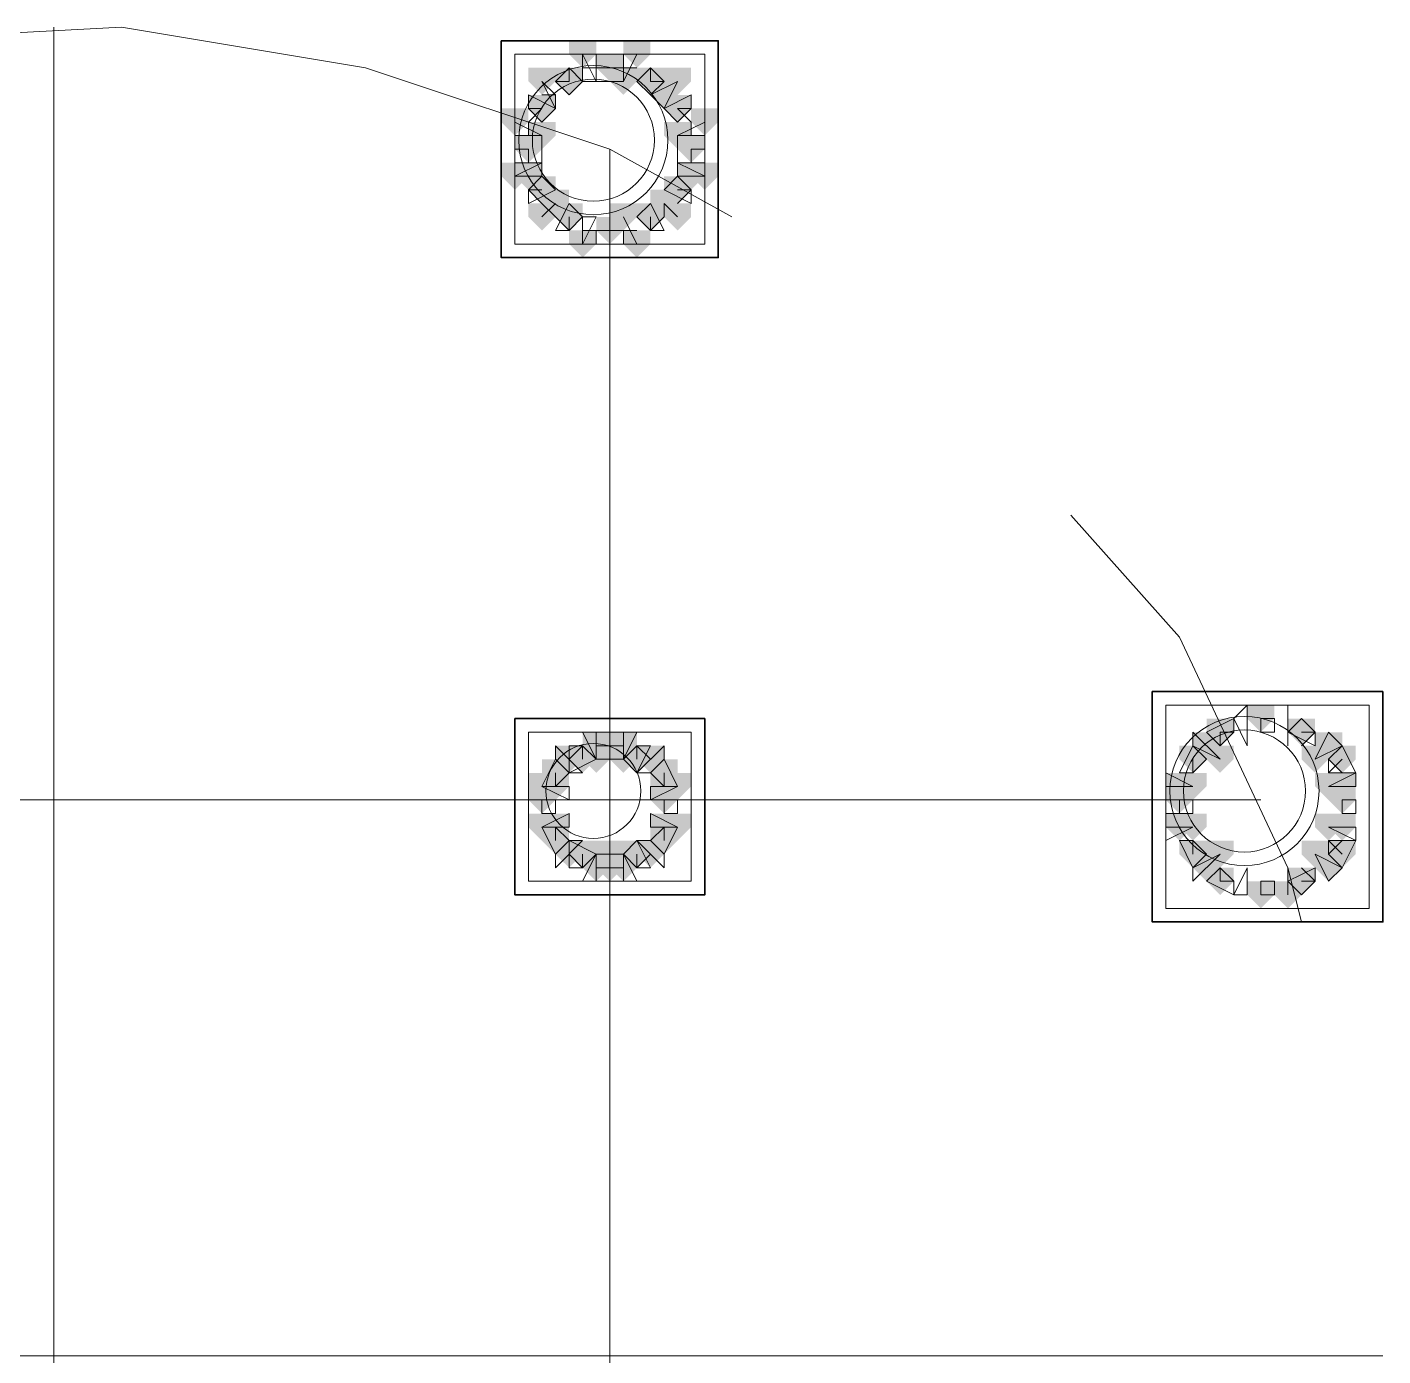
# Model space of a CAD drawing. Header units: millimetres. Extents: x 2315 to 4619, y 1334 to 1897.
# Drawn here: x 3555.91 to 3562.02, y 1554.71 to 1560.69 of the extents above; entities that cross this region are included whole.
import ezdxf

# ---------------------------------------------------------------- set-up
doc = ezdxf.new("R2010")
doc.units = ezdxf.units.MM
for name, color, linetype, true_color in [('PDF_10', 7, 'Continuous', 0x00b85c), ('PDF_AXIS', 7, 'Continuous', 0x00b85c), ('PDF_柱构件', 7, 'Continuous', 0x00b85c), ('PDF_转运站初步方案', 7, 'Continuous', 0x00b85c)]:
    doc.layers.add(name, color=color, linetype=linetype, true_color=true_color)
doc.layers.add('PDF_中心线层', color=1, linetype='Continuous')
doc.layers.add('PDF_粗实线层', color=7, linetype='Continuous')

msp = doc.modelspace()

# ---------------------------------------------------------------- hatches: boundary and pattern name
at = {"layer": 'PDF_10', "transparency": 33554559}
for points in [[(3558.5347, 1560.5703), (3558.4737, 1560.5703), (3558.4737, 1560.5093), (3558.5347, 1560.4482), (3558.5958, 1560.5093), (3558.5958, 1560.5703)], [(3558.5347, 1560.5703), (3558.4737, 1560.5703), (3558.4737, 1560.5093), (3558.5347, 1560.4482), (3558.5958, 1560.5093), (3558.5958, 1560.5703)], [(3558.5347, 1560.5703), (3558.4737, 1560.5703), (3558.4737, 1560.5093), (3558.5347, 1560.4482), (3558.5958, 1560.5093), (3558.5958, 1560.5703)], [(3558.3515, 1560.5093), (3558.2904, 1560.5093), (3558.2904, 1560.4482), (3558.3515, 1560.3871), (3558.4126, 1560.4482), (3558.4126, 1560.5093)], [(3558.3515, 1560.5093), (3558.2904, 1560.5093), (3558.2904, 1560.4482), (3558.3515, 1560.3871), (3558.4126, 1560.4482), (3558.4126, 1560.5093)], [(3558.718, 1560.5093), (3558.6569, 1560.5093), (3558.6569, 1560.4482), (3558.718, 1560.3871), (3558.7791, 1560.4482), (3558.7791, 1560.5093)], [(3558.718, 1560.5093), (3558.6569, 1560.5093), (3558.6569, 1560.4482), (3558.718, 1560.3871), (3558.7791, 1560.4482), (3558.7791, 1560.5093)], [(3558.2293, 1560.3871), (3558.1683, 1560.3871), (3558.1683, 1560.326), (3558.2293, 1560.2649), (3558.2904, 1560.326), (3558.2904, 1560.3871)], [(3558.2293, 1560.3871), (3558.1683, 1560.3871), (3558.1683, 1560.326), (3558.2293, 1560.2649), (3558.2904, 1560.326), (3558.2904, 1560.3871)], [(3558.8401, 1560.3871), (3558.7791, 1560.3871), (3558.7791, 1560.326), (3558.8401, 1560.2649), (3558.9012, 1560.326), (3558.9012, 1560.3871)], [(3558.8401, 1560.3871), (3558.7791, 1560.3871), (3558.7791, 1560.326), (3558.8401, 1560.2649), (3558.9012, 1560.326), (3558.9012, 1560.3871)], [(3558.1683, 1560.2039), (3558.1072, 1560.2039), (3558.1072, 1560.1428), (3558.1683, 1560.0817), (3558.2293, 1560.1428), (3558.2293, 1560.2039)], [(3558.1683, 1560.2039), (3558.1072, 1560.2039), (3558.1072, 1560.1428), (3558.1683, 1560.0817), (3558.2293, 1560.1428), (3558.2293, 1560.2039)], [(3558.9012, 1560.2039), (3558.8401, 1560.2039), (3558.8401, 1560.1428), (3558.9012, 1560.0817), (3558.9623, 1560.1428), (3558.9623, 1560.2039)], [(3558.9012, 1560.2039), (3558.8401, 1560.2039), (3558.8401, 1560.1428), (3558.9012, 1560.0817), (3558.9623, 1560.1428), (3558.9623, 1560.2039)], [(3558.2293, 1560.0206), (3558.1683, 1560.0206), (3558.1683, 1559.9595), (3558.2293, 1559.8985), (3558.2904, 1559.9595), (3558.2904, 1560.0206)], [(3558.2293, 1560.0206), (3558.1683, 1560.0206), (3558.1683, 1559.9595), (3558.2293, 1559.8985), (3558.2904, 1559.9595), (3558.2904, 1560.0206)], [(3558.8401, 1560.0206), (3558.7791, 1560.0206), (3558.7791, 1559.9595), (3558.8401, 1559.8985), (3558.9012, 1559.9595), (3558.9012, 1560.0206)], [(3558.8401, 1560.0206), (3558.7791, 1560.0206), (3558.7791, 1559.9595), (3558.8401, 1559.8985), (3558.9012, 1559.9595), (3558.9012, 1560.0206)], [(3558.3515, 1559.8985), (3558.2904, 1559.8985), (3558.2904, 1559.8374), (3558.3515, 1559.7763), (3558.4126, 1559.8374), (3558.4126, 1559.8985)], [(3558.3515, 1559.8985), (3558.2904, 1559.8985), (3558.2904, 1559.8374), (3558.3515, 1559.7763), (3558.4126, 1559.8374), (3558.4126, 1559.8985)], [(3558.718, 1559.8985), (3558.6569, 1559.8985), (3558.6569, 1559.8374), (3558.718, 1559.7763), (3558.7791, 1559.8374), (3558.7791, 1559.8985)], [(3558.718, 1559.8985), (3558.6569, 1559.8985), (3558.6569, 1559.8374), (3558.718, 1559.7763), (3558.7791, 1559.8374), (3558.7791, 1559.8985)], [(3558.5347, 1559.8374), (3558.4737, 1559.8374), (3558.4737, 1559.7763), (3558.5347, 1559.7152), (3558.5958, 1559.7763), (3558.5958, 1559.8374)], [(3558.5347, 1559.8374), (3558.4737, 1559.8374), (3558.4737, 1559.7763), (3558.5347, 1559.7152), (3558.5958, 1559.7763), (3558.5958, 1559.8374)], [(3561.4666, 1557.6385), (3561.4056, 1557.6385), (3561.4056, 1557.5774), (3561.4666, 1557.5163), (3561.5277, 1557.5774), (3561.5277, 1557.6385)], [(3561.4666, 1557.6385), (3561.4056, 1557.6385), (3561.4056, 1557.5774), (3561.4666, 1557.5163), (3561.5277, 1557.5774), (3561.5277, 1557.6385)], [(3561.2834, 1557.5774), (3561.2223, 1557.5774), (3561.2223, 1557.5163), (3561.2834, 1557.4552), (3561.3445, 1557.5163), (3561.3445, 1557.5774)], [(3561.2834, 1557.5774), (3561.2223, 1557.5774), (3561.2223, 1557.5163), (3561.2834, 1557.4552), (3561.3445, 1557.5163), (3561.3445, 1557.5774)], [(3561.6499, 1557.5774), (3561.5888, 1557.5774), (3561.5888, 1557.5163), (3561.6499, 1557.4552), (3561.711, 1557.5163), (3561.711, 1557.5774)], [(3561.6499, 1557.5774), (3561.5888, 1557.5774), (3561.5888, 1557.5163), (3561.6499, 1557.4552), (3561.711, 1557.5163), (3561.711, 1557.5774)], [(3558.5347, 1557.5163), (3558.4737, 1557.5163), (3558.4737, 1557.4552), (3558.5347, 1557.3941), (3558.5958, 1557.4552), (3558.5958, 1557.5163)], [(3558.5347, 1557.5163), (3558.4737, 1557.5163), (3558.4737, 1557.4552), (3558.5347, 1557.3941), (3558.5958, 1557.4552), (3558.5958, 1557.5163)], [(3558.5347, 1557.5163), (3558.4737, 1557.5163), (3558.4737, 1557.4552), (3558.5347, 1557.3941), (3558.5958, 1557.4552), (3558.5958, 1557.5163)], [(3558.4126, 1557.4552), (3558.3515, 1557.4552), (3558.3515, 1557.3941), (3558.4126, 1557.333), (3558.4737, 1557.3941), (3558.4737, 1557.4552)], [(3558.4126, 1557.4552), (3558.3515, 1557.4552), (3558.3515, 1557.3941), (3558.4126, 1557.333), (3558.4737, 1557.3941), (3558.4737, 1557.4552)], [(3558.6569, 1557.4552), (3558.5958, 1557.4552), (3558.5958, 1557.3941), (3558.6569, 1557.333), (3558.718, 1557.3941), (3558.718, 1557.4552)], [(3558.6569, 1557.4552), (3558.5958, 1557.4552), (3558.5958, 1557.3941), (3558.6569, 1557.333), (3558.718, 1557.3941), (3558.718, 1557.4552)], [(3561.1612, 1557.4552), (3561.1001, 1557.4552), (3561.1001, 1557.3941), (3561.1612, 1557.333), (3561.2223, 1557.3941), (3561.2223, 1557.4552)], [(3561.1612, 1557.4552), (3561.1001, 1557.4552), (3561.1001, 1557.3941), (3561.1612, 1557.333), (3561.2223, 1557.3941), (3561.2223, 1557.4552)], [(3561.8331, 1557.4552), (3561.772, 1557.4552), (3561.772, 1557.3941), (3561.8331, 1557.333), (3561.8942, 1557.3941), (3561.8942, 1557.4552)], [(3561.8331, 1557.4552), (3561.772, 1557.4552), (3561.772, 1557.3941), (3561.8331, 1557.333), (3561.8942, 1557.3941), (3561.8942, 1557.4552)], [(3558.2904, 1557.3941), (3558.2293, 1557.3941), (3558.2293, 1557.333), (3558.2904, 1557.272), (3558.3515, 1557.333), (3558.3515, 1557.3941)], [(3558.2904, 1557.3941), (3558.2293, 1557.3941), (3558.2293, 1557.333), (3558.2904, 1557.272), (3558.3515, 1557.333), (3558.3515, 1557.3941)], [(3558.2904, 1557.3941), (3558.2293, 1557.3941), (3558.2293, 1557.333), (3558.2904, 1557.272), (3558.3515, 1557.333), (3558.3515, 1557.3941)], [(3558.7791, 1557.3941), (3558.718, 1557.3941), (3558.718, 1557.333), (3558.7791, 1557.272), (3558.8401, 1557.333), (3558.8401, 1557.3941)], [(3558.7791, 1557.3941), (3558.718, 1557.3941), (3558.718, 1557.333), (3558.7791, 1557.272), (3558.8401, 1557.333), (3558.8401, 1557.3941)], [(3558.7791, 1557.3941), (3558.718, 1557.3941), (3558.718, 1557.333), (3558.7791, 1557.272), (3558.8401, 1557.333), (3558.8401, 1557.3941)], [(3558.2293, 1557.272), (3558.1683, 1557.272), (3558.1683, 1557.2109), (3558.2293, 1557.1498), (3558.2904, 1557.2109), (3558.2904, 1557.272)], [(3558.2293, 1557.272), (3558.1683, 1557.272), (3558.1683, 1557.2109), (3558.2293, 1557.1498), (3558.2904, 1557.2109), (3558.2904, 1557.272)], [(3558.7791, 1557.272), (3558.718, 1557.272), (3558.718, 1557.2109), (3558.7791, 1557.1498), (3558.8401, 1557.2109), (3558.8401, 1557.272)], [(3558.7791, 1557.272), (3558.718, 1557.272), (3558.718, 1557.2109), (3558.7791, 1557.1498), (3558.8401, 1557.2109), (3558.8401, 1557.272)], [(3561.1001, 1557.272), (3561.0391, 1557.272), (3561.0391, 1557.2109), (3561.1001, 1557.1498), (3561.1612, 1557.2109), (3561.1612, 1557.272)], [(3561.1001, 1557.272), (3561.0391, 1557.272), (3561.0391, 1557.2109), (3561.1001, 1557.1498), (3561.1612, 1557.2109), (3561.1612, 1557.272)], [(3561.8331, 1557.272), (3561.772, 1557.272), (3561.772, 1557.2109), (3561.8331, 1557.1498), (3561.8942, 1557.2109), (3561.8942, 1557.272)], [(3561.8331, 1557.272), (3561.772, 1557.272), (3561.772, 1557.2109), (3561.8331, 1557.1498), (3561.8942, 1557.2109), (3561.8942, 1557.272)], [(3558.2904, 1557.0887), (3558.2293, 1557.0887), (3558.2293, 1557.0276), (3558.2904, 1556.9666), (3558.3515, 1557.0276), (3558.3515, 1557.0887)], [(3558.2904, 1557.0887), (3558.2293, 1557.0887), (3558.2293, 1557.0276), (3558.2904, 1556.9666), (3558.3515, 1557.0276), (3558.3515, 1557.0887)], [(3558.2904, 1557.0887), (3558.2293, 1557.0887), (3558.2293, 1557.0276), (3558.2904, 1556.9666), (3558.3515, 1557.0276), (3558.3515, 1557.0887)], [(3558.7791, 1557.0887), (3558.718, 1557.0887), (3558.718, 1557.0276), (3558.7791, 1556.9666), (3558.8401, 1557.0276), (3558.8401, 1557.0887)], [(3558.7791, 1557.0887), (3558.718, 1557.0887), (3558.718, 1557.0276), (3558.7791, 1556.9666), (3558.8401, 1557.0276), (3558.8401, 1557.0887)], [(3558.7791, 1557.0887), (3558.718, 1557.0887), (3558.718, 1557.0276), (3558.7791, 1556.9666), (3558.8401, 1557.0276), (3558.8401, 1557.0887)], [(3558.4126, 1557.0276), (3558.3515, 1557.0276), (3558.3515, 1556.9666), (3558.4126, 1556.9055), (3558.4737, 1556.9666), (3558.4737, 1557.0276)], [(3558.4126, 1557.0276), (3558.3515, 1557.0276), (3558.3515, 1556.9666), (3558.4126, 1556.9055), (3558.4737, 1556.9666), (3558.4737, 1557.0276)], [(3558.6569, 1557.0276), (3558.5958, 1557.0276), (3558.5958, 1556.9666), (3558.6569, 1556.9055), (3558.718, 1556.9666), (3558.718, 1557.0276)], [(3558.6569, 1557.0276), (3558.5958, 1557.0276), (3558.5958, 1556.9666), (3558.6569, 1556.9055), (3558.718, 1556.9666), (3558.718, 1557.0276)], [(3561.1612, 1557.0276), (3561.1001, 1557.0276), (3561.1001, 1556.9666), (3561.1612, 1556.9055), (3561.2223, 1556.9666), (3561.2223, 1557.0276)], [(3561.1612, 1557.0276), (3561.1001, 1557.0276), (3561.1001, 1556.9666), (3561.1612, 1556.9055), (3561.2223, 1556.9666), (3561.2223, 1557.0276)], [(3561.8331, 1557.0276), (3561.772, 1557.0276), (3561.772, 1556.9666), (3561.8331, 1556.9055), (3561.8942, 1556.9666), (3561.8942, 1557.0276)], [(3561.8331, 1557.0276), (3561.772, 1557.0276), (3561.772, 1556.9666), (3561.8331, 1556.9055), (3561.8942, 1556.9666), (3561.8942, 1557.0276)], [(3558.5347, 1556.9666), (3558.4737, 1556.9666), (3558.4737, 1556.9055), (3558.5347, 1556.8444), (3558.5958, 1556.9055), (3558.5958, 1556.9666)], [(3558.5347, 1556.9666), (3558.4737, 1556.9666), (3558.4737, 1556.9055), (3558.5347, 1556.8444), (3558.5958, 1556.9055), (3558.5958, 1556.9666)], [(3558.5347, 1556.9666), (3558.4737, 1556.9666), (3558.4737, 1556.9055), (3558.5347, 1556.8444), (3558.5958, 1556.9055), (3558.5958, 1556.9666)], [(3561.2834, 1556.9055), (3561.2223, 1556.9055), (3561.2223, 1556.8444), (3561.2834, 1556.7833), (3561.3445, 1556.8444), (3561.3445, 1556.9055)], [(3561.2834, 1556.9055), (3561.2223, 1556.9055), (3561.2223, 1556.8444), (3561.2834, 1556.7833), (3561.3445, 1556.8444), (3561.3445, 1556.9055)], [(3561.6499, 1556.9055), (3561.5888, 1556.9055), (3561.5888, 1556.8444), (3561.6499, 1556.7833), (3561.711, 1556.8444), (3561.711, 1556.9055)], [(3561.6499, 1556.9055), (3561.5888, 1556.9055), (3561.5888, 1556.8444), (3561.6499, 1556.7833), (3561.711, 1556.8444), (3561.711, 1556.9055)], [(3561.4666, 1556.8444), (3561.4056, 1556.8444), (3561.4056, 1556.7833), (3561.4666, 1556.7222), (3561.5277, 1556.7833), (3561.5277, 1556.8444)], [(3561.4666, 1556.8444), (3561.4056, 1556.8444), (3561.4056, 1556.7833), (3561.4666, 1556.7222), (3561.5277, 1556.7833), (3561.5277, 1556.8444)]]:
    msp.add_hatch(color=256, dxfattribs=at).paths.add_polyline_path(points)
at = {"layer": 'PDF_柱构件', "transparency": 33554559}
for points in [[(3558.4126, 1560.6314), (3558.3515, 1560.6314), (3558.3515, 1560.5703), (3558.4126, 1560.5093), (3558.4737, 1560.5703), (3558.4737, 1560.6314)], [(3558.6569, 1560.6314), (3558.5958, 1560.6314), (3558.5958, 1560.5703), (3558.6569, 1560.5093), (3558.718, 1560.5703), (3558.718, 1560.6314)], [(3558.2293, 1560.5093), (3558.1683, 1560.5093), (3558.1683, 1560.4482), (3558.2293, 1560.3871), (3558.2904, 1560.4482), (3558.2904, 1560.5093)], [(3558.5958, 1560.5093), (3558.5347, 1560.5093), (3558.5347, 1560.4482), (3558.5958, 1560.3871), (3558.6569, 1560.4482), (3558.6569, 1560.5093)], [(3558.8401, 1560.5093), (3558.7791, 1560.5093), (3558.7791, 1560.4482), (3558.8401, 1560.3871), (3558.9012, 1560.4482), (3558.9012, 1560.5093)], [(3558.7791, 1560.4482), (3558.718, 1560.4482), (3558.718, 1560.3871), (3558.7791, 1560.326), (3558.8401, 1560.3871), (3558.8401, 1560.4482)], [(3558.1072, 1560.326), (3558.0461, 1560.326), (3558.0461, 1560.2649), (3558.1072, 1560.2039), (3558.1683, 1560.2649), (3558.1683, 1560.326)], [(3558.9623, 1560.326), (3558.9012, 1560.326), (3558.9012, 1560.2649), (3558.9623, 1560.2039), (3559.0234, 1560.2649), (3559.0234, 1560.326)], [(3558.2293, 1560.2649), (3558.1683, 1560.2649), (3558.1683, 1560.2039), (3558.2293, 1560.1428), (3558.2904, 1560.2039), (3558.2904, 1560.2649)], [(3558.8401, 1560.2649), (3558.7791, 1560.2649), (3558.7791, 1560.2039), (3558.8401, 1560.1428), (3558.9012, 1560.2039), (3558.9012, 1560.2649)], [(3558.1072, 1560.0817), (3558.0461, 1560.0817), (3558.0461, 1560.0206), (3558.1072, 1559.9595), (3558.1683, 1560.0206), (3558.1683, 1560.0817)], [(3558.1683, 1560.0817), (3558.1072, 1560.0817), (3558.1072, 1560.0206), (3558.1683, 1559.9595), (3558.2293, 1560.0206), (3558.2293, 1560.0817)], [(3558.9012, 1560.0817), (3558.8401, 1560.0817), (3558.8401, 1560.0206), (3558.9012, 1559.9595), (3558.9623, 1560.0206), (3558.9623, 1560.0817)], [(3558.9623, 1560.0817), (3558.9012, 1560.0817), (3558.9012, 1560.0206), (3558.9623, 1559.9595), (3559.0234, 1560.0206), (3559.0234, 1560.0817)], [(3558.2904, 1559.9595), (3558.2293, 1559.9595), (3558.2293, 1559.8985), (3558.2904, 1559.8374), (3558.3515, 1559.8985), (3558.3515, 1559.9595)], [(3558.7791, 1559.9595), (3558.718, 1559.9595), (3558.718, 1559.8985), (3558.7791, 1559.8374), (3558.8401, 1559.8985), (3558.8401, 1559.9595)], [(3558.2293, 1559.8985), (3558.1683, 1559.8985), (3558.1683, 1559.8374), (3558.2293, 1559.7763), (3558.2904, 1559.8374), (3558.2904, 1559.8985)], [(3558.5958, 1559.8985), (3558.5347, 1559.8985), (3558.5347, 1559.8374), (3558.5958, 1559.7763), (3558.6569, 1559.8374), (3558.6569, 1559.8985)], [(3558.8401, 1559.8985), (3558.7791, 1559.8985), (3558.7791, 1559.8374), (3558.8401, 1559.7763), (3558.9012, 1559.8374), (3558.9012, 1559.8985)], [(3558.4126, 1559.7763), (3558.3515, 1559.7763), (3558.3515, 1559.7152), (3558.4126, 1559.6541), (3558.4737, 1559.7152), (3558.4737, 1559.7763)], [(3558.6569, 1559.7763), (3558.5958, 1559.7763), (3558.5958, 1559.7152), (3558.6569, 1559.6541), (3558.718, 1559.7152), (3558.718, 1559.7763)], [(3558.4737, 1557.5163), (3558.4126, 1557.5163), (3558.4126, 1557.4552), (3558.4737, 1557.3941), (3558.5347, 1557.4552), (3558.5347, 1557.5163)], [(3558.5958, 1557.5163), (3558.5347, 1557.5163), (3558.5347, 1557.4552), (3558.5958, 1557.3941), (3558.6569, 1557.4552), (3558.6569, 1557.5163)], [(3561.2223, 1557.5163), (3561.1612, 1557.5163), (3561.1612, 1557.4552), (3561.2223, 1557.3941), (3561.2834, 1557.4552), (3561.2834, 1557.5163)], [(3561.772, 1557.5163), (3561.711, 1557.5163), (3561.711, 1557.4552), (3561.772, 1557.3941), (3561.8331, 1557.4552), (3561.8331, 1557.5163)], [(3558.3515, 1557.4552), (3558.2904, 1557.4552), (3558.2904, 1557.3941), (3558.3515, 1557.333), (3558.4126, 1557.3941), (3558.4126, 1557.4552)], [(3558.4737, 1557.4552), (3558.4126, 1557.4552), (3558.4126, 1557.3941), (3558.4737, 1557.333), (3558.5347, 1557.3941), (3558.5347, 1557.4552)], [(3558.5958, 1557.4552), (3558.5347, 1557.4552), (3558.5347, 1557.3941), (3558.5958, 1557.333), (3558.6569, 1557.3941), (3558.6569, 1557.4552)], [(3558.718, 1557.4552), (3558.6569, 1557.4552), (3558.6569, 1557.3941), (3558.718, 1557.333), (3558.7791, 1557.3941), (3558.7791, 1557.4552)], [(3561.2834, 1557.4552), (3561.2223, 1557.4552), (3561.2223, 1557.3941), (3561.2834, 1557.333), (3561.3445, 1557.3941), (3561.3445, 1557.4552)], [(3561.711, 1557.4552), (3561.6499, 1557.4552), (3561.6499, 1557.3941), (3561.711, 1557.333), (3561.772, 1557.3941), (3561.772, 1557.4552)], [(3558.2293, 1557.333), (3558.1683, 1557.333), (3558.1683, 1557.272), (3558.2293, 1557.2109), (3558.2904, 1557.272), (3558.2904, 1557.333)], [(3558.2904, 1557.333), (3558.2293, 1557.333), (3558.2293, 1557.272), (3558.2904, 1557.2109), (3558.3515, 1557.272), (3558.3515, 1557.333)], [(3558.7791, 1557.333), (3558.718, 1557.333), (3558.718, 1557.272), (3558.7791, 1557.2109), (3558.8401, 1557.272), (3558.8401, 1557.333)], [(3558.8401, 1557.333), (3558.7791, 1557.333), (3558.7791, 1557.272), (3558.8401, 1557.2109), (3558.9012, 1557.272), (3558.9012, 1557.333)], [(3561.1001, 1557.333), (3561.0391, 1557.333), (3561.0391, 1557.272), (3561.1001, 1557.2109), (3561.1612, 1557.272), (3561.1612, 1557.333)], [(3561.1612, 1557.333), (3561.1001, 1557.333), (3561.1001, 1557.272), (3561.1612, 1557.2109), (3561.2223, 1557.272), (3561.2223, 1557.333)], [(3561.772, 1557.333), (3561.711, 1557.333), (3561.711, 1557.272), (3561.772, 1557.2109), (3561.8331, 1557.272), (3561.8331, 1557.333)], [(3561.8331, 1557.333), (3561.772, 1557.333), (3561.772, 1557.272), (3561.8331, 1557.2109), (3561.8942, 1557.272), (3561.8942, 1557.333)], [(3558.2293, 1557.1498), (3558.1683, 1557.1498), (3558.1683, 1557.0887), (3558.2293, 1557.0276), (3558.2904, 1557.0887), (3558.2904, 1557.1498)], [(3558.2904, 1557.1498), (3558.2293, 1557.1498), (3558.2293, 1557.0887), (3558.2904, 1557.0276), (3558.3515, 1557.0887), (3558.3515, 1557.1498)], [(3558.7791, 1557.1498), (3558.718, 1557.1498), (3558.718, 1557.0887), (3558.7791, 1557.0276), (3558.8401, 1557.0887), (3558.8401, 1557.1498)], [(3558.8401, 1557.1498), (3558.7791, 1557.1498), (3558.7791, 1557.0887), (3558.8401, 1557.0276), (3558.9012, 1557.0887), (3558.9012, 1557.1498)], [(3561.1001, 1557.1498), (3561.0391, 1557.1498), (3561.0391, 1557.0887), (3561.1001, 1557.0276), (3561.1612, 1557.0887), (3561.1612, 1557.1498)], [(3561.1612, 1557.1498), (3561.1001, 1557.1498), (3561.1001, 1557.0887), (3561.1612, 1557.0276), (3561.2223, 1557.0887), (3561.2223, 1557.1498)], [(3561.772, 1557.1498), (3561.711, 1557.1498), (3561.711, 1557.0887), (3561.772, 1557.0276), (3561.8331, 1557.0887), (3561.8331, 1557.1498)], [(3561.8331, 1557.1498), (3561.772, 1557.1498), (3561.772, 1557.0887), (3561.8331, 1557.0276), (3561.8942, 1557.0887), (3561.8942, 1557.1498)], [(3558.3515, 1557.0276), (3558.2904, 1557.0276), (3558.2904, 1556.9666), (3558.3515, 1556.9055), (3558.4126, 1556.9666), (3558.4126, 1557.0276)], [(3558.4737, 1557.0276), (3558.4126, 1557.0276), (3558.4126, 1556.9666), (3558.4737, 1556.9055), (3558.5347, 1556.9666), (3558.5347, 1557.0276)], [(3558.5958, 1557.0276), (3558.5347, 1557.0276), (3558.5347, 1556.9666), (3558.5958, 1556.9055), (3558.6569, 1556.9666), (3558.6569, 1557.0276)], [(3558.718, 1557.0276), (3558.6569, 1557.0276), (3558.6569, 1556.9666), (3558.718, 1556.9055), (3558.7791, 1556.9666), (3558.7791, 1557.0276)], [(3561.2834, 1557.0276), (3561.2223, 1557.0276), (3561.2223, 1556.9666), (3561.2834, 1556.9055), (3561.3445, 1556.9666), (3561.3445, 1557.0276)], [(3561.711, 1557.0276), (3561.6499, 1557.0276), (3561.6499, 1556.9666), (3561.711, 1556.9055), (3561.772, 1556.9666), (3561.772, 1557.0276)], [(3558.4737, 1556.9666), (3558.4126, 1556.9666), (3558.4126, 1556.9055), (3558.4737, 1556.8444), (3558.5347, 1556.9055), (3558.5347, 1556.9666)], [(3558.5958, 1556.9666), (3558.5347, 1556.9666), (3558.5347, 1556.9055), (3558.5958, 1556.8444), (3558.6569, 1556.9055), (3558.6569, 1556.9666)], [(3561.2223, 1556.9666), (3561.1612, 1556.9666), (3561.1612, 1556.9055), (3561.2223, 1556.8444), (3561.2834, 1556.9055), (3561.2834, 1556.9666)], [(3561.772, 1556.9666), (3561.711, 1556.9666), (3561.711, 1556.9055), (3561.772, 1556.8444), (3561.8331, 1556.9055), (3561.8331, 1556.9666)], [(3561.5888, 1556.8444), (3561.5277, 1556.8444), (3561.5277, 1556.7833), (3561.5888, 1556.7222), (3561.6499, 1556.7833), (3561.6499, 1556.8444)]]:
    msp.add_hatch(color=256, dxfattribs=at).paths.add_polyline_path(points)
at = {"layer": 'PDF_转运站初步方案', "transparency": 33554559}
for points in [[(3558.5347, 1560.5703), (3558.4737, 1560.5703), (3558.4737, 1560.5093), (3558.5347, 1560.4482), (3558.5958, 1560.5093), (3558.5958, 1560.5703)], [(3558.5347, 1560.5703), (3558.4737, 1560.5703), (3558.4737, 1560.5093), (3558.5347, 1560.4482), (3558.5958, 1560.5093), (3558.5958, 1560.5703)], [(3558.3515, 1560.5093), (3558.2904, 1560.5093), (3558.2904, 1560.4482), (3558.3515, 1560.3871), (3558.4126, 1560.4482), (3558.4126, 1560.5093)], [(3558.3515, 1560.5093), (3558.2904, 1560.5093), (3558.2904, 1560.4482), (3558.3515, 1560.3871), (3558.4126, 1560.4482), (3558.4126, 1560.5093)], [(3558.718, 1560.5093), (3558.6569, 1560.5093), (3558.6569, 1560.4482), (3558.718, 1560.3871), (3558.7791, 1560.4482), (3558.7791, 1560.5093)], [(3558.718, 1560.5093), (3558.6569, 1560.5093), (3558.6569, 1560.4482), (3558.718, 1560.3871), (3558.7791, 1560.4482), (3558.7791, 1560.5093)], [(3558.2293, 1560.3871), (3558.1683, 1560.3871), (3558.1683, 1560.326), (3558.2293, 1560.2649), (3558.2904, 1560.326), (3558.2904, 1560.3871)], [(3558.2293, 1560.3871), (3558.1683, 1560.3871), (3558.1683, 1560.326), (3558.2293, 1560.2649), (3558.2904, 1560.326), (3558.2904, 1560.3871)], [(3558.8401, 1560.3871), (3558.7791, 1560.3871), (3558.7791, 1560.326), (3558.8401, 1560.2649), (3558.9012, 1560.326), (3558.9012, 1560.3871)], [(3558.8401, 1560.3871), (3558.7791, 1560.3871), (3558.7791, 1560.326), (3558.8401, 1560.2649), (3558.9012, 1560.326), (3558.9012, 1560.3871)], [(3558.1683, 1560.2039), (3558.1072, 1560.2039), (3558.1072, 1560.1428), (3558.1683, 1560.0817), (3558.2293, 1560.1428), (3558.2293, 1560.2039)], [(3558.1683, 1560.2039), (3558.1072, 1560.2039), (3558.1072, 1560.1428), (3558.1683, 1560.0817), (3558.2293, 1560.1428), (3558.2293, 1560.2039)], [(3558.9012, 1560.2039), (3558.8401, 1560.2039), (3558.8401, 1560.1428), (3558.9012, 1560.0817), (3558.9623, 1560.1428), (3558.9623, 1560.2039)], [(3558.9012, 1560.2039), (3558.8401, 1560.2039), (3558.8401, 1560.1428), (3558.9012, 1560.0817), (3558.9623, 1560.1428), (3558.9623, 1560.2039)], [(3558.2293, 1560.0206), (3558.1683, 1560.0206), (3558.1683, 1559.9595), (3558.2293, 1559.8985), (3558.2904, 1559.9595), (3558.2904, 1560.0206)], [(3558.2293, 1560.0206), (3558.1683, 1560.0206), (3558.1683, 1559.9595), (3558.2293, 1559.8985), (3558.2904, 1559.9595), (3558.2904, 1560.0206)], [(3558.8401, 1560.0206), (3558.7791, 1560.0206), (3558.7791, 1559.9595), (3558.8401, 1559.8985), (3558.9012, 1559.9595), (3558.9012, 1560.0206)], [(3558.8401, 1560.0206), (3558.7791, 1560.0206), (3558.7791, 1559.9595), (3558.8401, 1559.8985), (3558.9012, 1559.9595), (3558.9012, 1560.0206)], [(3558.3515, 1559.8985), (3558.2904, 1559.8985), (3558.2904, 1559.8374), (3558.3515, 1559.7763), (3558.4126, 1559.8374), (3558.4126, 1559.8985)], [(3558.3515, 1559.8985), (3558.2904, 1559.8985), (3558.2904, 1559.8374), (3558.3515, 1559.7763), (3558.4126, 1559.8374), (3558.4126, 1559.8985)], [(3558.718, 1559.8985), (3558.6569, 1559.8985), (3558.6569, 1559.8374), (3558.718, 1559.7763), (3558.7791, 1559.8374), (3558.7791, 1559.8985)], [(3558.718, 1559.8985), (3558.6569, 1559.8985), (3558.6569, 1559.8374), (3558.718, 1559.7763), (3558.7791, 1559.8374), (3558.7791, 1559.8985)], [(3558.5347, 1559.8374), (3558.4737, 1559.8374), (3558.4737, 1559.7763), (3558.5347, 1559.7152), (3558.5958, 1559.7763), (3558.5958, 1559.8374)], [(3558.5347, 1559.8374), (3558.4737, 1559.8374), (3558.4737, 1559.7763), (3558.5347, 1559.7152), (3558.5958, 1559.7763), (3558.5958, 1559.8374)], [(3561.4666, 1557.6385), (3561.4056, 1557.6385), (3561.4056, 1557.5774), (3561.4666, 1557.5163), (3561.5277, 1557.5774), (3561.5277, 1557.6385)], [(3561.4666, 1557.6385), (3561.4056, 1557.6385), (3561.4056, 1557.5774), (3561.4666, 1557.5163), (3561.5277, 1557.5774), (3561.5277, 1557.6385)], [(3561.2834, 1557.5774), (3561.2223, 1557.5774), (3561.2223, 1557.5163), (3561.2834, 1557.4552), (3561.3445, 1557.5163), (3561.3445, 1557.5774)], [(3561.2834, 1557.5774), (3561.2223, 1557.5774), (3561.2223, 1557.5163), (3561.2834, 1557.4552), (3561.3445, 1557.5163), (3561.3445, 1557.5774)], [(3561.6499, 1557.5774), (3561.5888, 1557.5774), (3561.5888, 1557.5163), (3561.6499, 1557.4552), (3561.711, 1557.5163), (3561.711, 1557.5774)], [(3561.6499, 1557.5774), (3561.5888, 1557.5774), (3561.5888, 1557.5163), (3561.6499, 1557.4552), (3561.711, 1557.5163), (3561.711, 1557.5774)], [(3558.5347, 1557.5163), (3558.4737, 1557.5163), (3558.4737, 1557.4552), (3558.5347, 1557.3941), (3558.5958, 1557.4552), (3558.5958, 1557.5163)], [(3558.5347, 1557.5163), (3558.4737, 1557.5163), (3558.4737, 1557.4552), (3558.5347, 1557.3941), (3558.5958, 1557.4552), (3558.5958, 1557.5163)], [(3558.4126, 1557.4552), (3558.3515, 1557.4552), (3558.3515, 1557.3941), (3558.4126, 1557.333), (3558.4737, 1557.3941), (3558.4737, 1557.4552)], [(3558.4126, 1557.4552), (3558.3515, 1557.4552), (3558.3515, 1557.3941), (3558.4126, 1557.333), (3558.4737, 1557.3941), (3558.4737, 1557.4552)], [(3558.6569, 1557.4552), (3558.5958, 1557.4552), (3558.5958, 1557.3941), (3558.6569, 1557.333), (3558.718, 1557.3941), (3558.718, 1557.4552)], [(3558.6569, 1557.4552), (3558.5958, 1557.4552), (3558.5958, 1557.3941), (3558.6569, 1557.333), (3558.718, 1557.3941), (3558.718, 1557.4552)], [(3561.1612, 1557.4552), (3561.1001, 1557.4552), (3561.1001, 1557.3941), (3561.1612, 1557.333), (3561.2223, 1557.3941), (3561.2223, 1557.4552)], [(3561.1612, 1557.4552), (3561.1001, 1557.4552), (3561.1001, 1557.3941), (3561.1612, 1557.333), (3561.2223, 1557.3941), (3561.2223, 1557.4552)], [(3561.8331, 1557.4552), (3561.772, 1557.4552), (3561.772, 1557.3941), (3561.8331, 1557.333), (3561.8942, 1557.3941), (3561.8942, 1557.4552)], [(3561.8331, 1557.4552), (3561.772, 1557.4552), (3561.772, 1557.3941), (3561.8331, 1557.333), (3561.8942, 1557.3941), (3561.8942, 1557.4552)], [(3558.2904, 1557.3941), (3558.2293, 1557.3941), (3558.2293, 1557.333), (3558.2904, 1557.272), (3558.3515, 1557.333), (3558.3515, 1557.3941)], [(3558.2904, 1557.3941), (3558.2293, 1557.3941), (3558.2293, 1557.333), (3558.2904, 1557.272), (3558.3515, 1557.333), (3558.3515, 1557.3941)], [(3558.7791, 1557.3941), (3558.718, 1557.3941), (3558.718, 1557.333), (3558.7791, 1557.272), (3558.8401, 1557.333), (3558.8401, 1557.3941)], [(3558.7791, 1557.3941), (3558.718, 1557.3941), (3558.718, 1557.333), (3558.7791, 1557.272), (3558.8401, 1557.333), (3558.8401, 1557.3941)], [(3558.2293, 1557.272), (3558.1683, 1557.272), (3558.1683, 1557.2109), (3558.2293, 1557.1498), (3558.2904, 1557.2109), (3558.2904, 1557.272)], [(3558.2293, 1557.272), (3558.1683, 1557.272), (3558.1683, 1557.2109), (3558.2293, 1557.1498), (3558.2904, 1557.2109), (3558.2904, 1557.272)], [(3558.7791, 1557.272), (3558.718, 1557.272), (3558.718, 1557.2109), (3558.7791, 1557.1498), (3558.8401, 1557.2109), (3558.8401, 1557.272)], [(3558.7791, 1557.272), (3558.718, 1557.272), (3558.718, 1557.2109), (3558.7791, 1557.1498), (3558.8401, 1557.2109), (3558.8401, 1557.272)], [(3561.1001, 1557.272), (3561.0391, 1557.272), (3561.0391, 1557.2109), (3561.1001, 1557.1498), (3561.1612, 1557.2109), (3561.1612, 1557.272)], [(3561.1001, 1557.272), (3561.0391, 1557.272), (3561.0391, 1557.2109), (3561.1001, 1557.1498), (3561.1612, 1557.2109), (3561.1612, 1557.272)], [(3561.8331, 1557.272), (3561.772, 1557.272), (3561.772, 1557.2109), (3561.8331, 1557.1498), (3561.8942, 1557.2109), (3561.8942, 1557.272)], [(3561.8331, 1557.272), (3561.772, 1557.272), (3561.772, 1557.2109), (3561.8331, 1557.1498), (3561.8942, 1557.2109), (3561.8942, 1557.272)], [(3558.2904, 1557.0887), (3558.2293, 1557.0887), (3558.2293, 1557.0276), (3558.2904, 1556.9666), (3558.3515, 1557.0276), (3558.3515, 1557.0887)], [(3558.2904, 1557.0887), (3558.2293, 1557.0887), (3558.2293, 1557.0276), (3558.2904, 1556.9666), (3558.3515, 1557.0276), (3558.3515, 1557.0887)], [(3558.7791, 1557.0887), (3558.718, 1557.0887), (3558.718, 1557.0276), (3558.7791, 1556.9666), (3558.8401, 1557.0276), (3558.8401, 1557.0887)], [(3558.7791, 1557.0887), (3558.718, 1557.0887), (3558.718, 1557.0276), (3558.7791, 1556.9666), (3558.8401, 1557.0276), (3558.8401, 1557.0887)], [(3558.4126, 1557.0276), (3558.3515, 1557.0276), (3558.3515, 1556.9666), (3558.4126, 1556.9055), (3558.4737, 1556.9666), (3558.4737, 1557.0276)], [(3558.4126, 1557.0276), (3558.3515, 1557.0276), (3558.3515, 1556.9666), (3558.4126, 1556.9055), (3558.4737, 1556.9666), (3558.4737, 1557.0276)], [(3558.6569, 1557.0276), (3558.5958, 1557.0276), (3558.5958, 1556.9666), (3558.6569, 1556.9055), (3558.718, 1556.9666), (3558.718, 1557.0276)], [(3558.6569, 1557.0276), (3558.5958, 1557.0276), (3558.5958, 1556.9666), (3558.6569, 1556.9055), (3558.718, 1556.9666), (3558.718, 1557.0276)], [(3561.1612, 1557.0276), (3561.1001, 1557.0276), (3561.1001, 1556.9666), (3561.1612, 1556.9055), (3561.2223, 1556.9666), (3561.2223, 1557.0276)], [(3561.1612, 1557.0276), (3561.1001, 1557.0276), (3561.1001, 1556.9666), (3561.1612, 1556.9055), (3561.2223, 1556.9666), (3561.2223, 1557.0276)], [(3561.8331, 1557.0276), (3561.772, 1557.0276), (3561.772, 1556.9666), (3561.8331, 1556.9055), (3561.8942, 1556.9666), (3561.8942, 1557.0276)], [(3561.8331, 1557.0276), (3561.772, 1557.0276), (3561.772, 1556.9666), (3561.8331, 1556.9055), (3561.8942, 1556.9666), (3561.8942, 1557.0276)], [(3558.5347, 1556.9666), (3558.4737, 1556.9666), (3558.4737, 1556.9055), (3558.5347, 1556.8444), (3558.5958, 1556.9055), (3558.5958, 1556.9666)], [(3558.5347, 1556.9666), (3558.4737, 1556.9666), (3558.4737, 1556.9055), (3558.5347, 1556.8444), (3558.5958, 1556.9055), (3558.5958, 1556.9666)], [(3561.2834, 1556.9055), (3561.2223, 1556.9055), (3561.2223, 1556.8444), (3561.2834, 1556.7833), (3561.3445, 1556.8444), (3561.3445, 1556.9055)], [(3561.2834, 1556.9055), (3561.2223, 1556.9055), (3561.2223, 1556.8444), (3561.2834, 1556.7833), (3561.3445, 1556.8444), (3561.3445, 1556.9055)], [(3561.6499, 1556.9055), (3561.5888, 1556.9055), (3561.5888, 1556.8444), (3561.6499, 1556.7833), (3561.711, 1556.8444), (3561.711, 1556.9055)], [(3561.6499, 1556.9055), (3561.5888, 1556.9055), (3561.5888, 1556.8444), (3561.6499, 1556.7833), (3561.711, 1556.8444), (3561.711, 1556.9055)], [(3561.4666, 1556.8444), (3561.4056, 1556.8444), (3561.4056, 1556.7833), (3561.4666, 1556.7222), (3561.5277, 1556.7833), (3561.5277, 1556.8444)], [(3561.4666, 1556.8444), (3561.4056, 1556.8444), (3561.4056, 1556.7833), (3561.4666, 1556.7222), (3561.5277, 1556.7833), (3561.5277, 1556.8444)]]:
    msp.add_hatch(color=256, dxfattribs=at).paths.add_polyline_path(points)

# ---------------------------------------------------------------- linework, layer by layer
at = {"layer": 'PDF_10', "lineweight": 18}
for points in [[(3558.2904, 1560.4482), (3558.3515, 1560.4482), (3558.3515, 1560.5093)], [(3558.4737, 1560.5093), (3558.5958, 1560.5093)], [(3558.718, 1560.5093), (3558.718, 1560.4482), (3558.7791, 1560.4482)], [(3558.1683, 1560.2649), (3558.2293, 1560.326), (3558.1683, 1560.326)], [(3558.9012, 1560.326), (3558.8401, 1560.326), (3558.9012, 1560.2649)], [(3558.1683, 1560.0817), (3558.1683, 1560.1428), (3558.1072, 1560.1428)], [(3558.9623, 1560.1428), (3558.9012, 1560.1428), (3558.9012, 1560.0817)], [(3558.2293, 1559.8985), (3558.1683, 1559.9595), (3558.2293, 1559.9595)], [(3558.8401, 1559.9595), (3558.9012, 1559.9595), (3558.8401, 1559.8985)], [(3558.3515, 1559.8374), (3558.3515, 1559.7763), (3558.2904, 1559.8374)], [(3558.7791, 1559.8374), (3558.718, 1559.7763), (3558.718, 1559.8374)], [(3558.5958, 1559.7763), (3558.4737, 1559.7763)], [(3558.5347, 1559.7763), (3558.5347, 1559.7152)], [(3561.5277, 1557.5774), (3561.4666, 1557.5774), (3561.4666, 1557.5163)], [(3561.3445, 1557.5163), (3561.2834, 1557.5163), (3561.2834, 1557.4552)], [(3561.6499, 1557.4552), (3561.711, 1557.5163), (3561.6499, 1557.5163)], [(3558.4126, 1557.3941), (3558.4126, 1557.4552), (3558.3515, 1557.3941)], [(3558.5958, 1557.4552), (3558.4737, 1557.4552)], [(3558.718, 1557.3941), (3558.6569, 1557.4552), (3558.6569, 1557.3941)], [(3561.1612, 1557.3941), (3561.1612, 1557.333), (3561.1612, 1557.3941)], [(3561.8331, 1557.333), (3561.772, 1557.3941)], [(3561.772, 1557.333), (3561.8331, 1557.3941)], [(3558.2904, 1557.333), (3558.2904, 1557.272)], [(3558.7791, 1557.272), (3558.7791, 1557.333)], [(3558.2904, 1557.2109), (3558.2293, 1557.2109), (3558.2293, 1557.1498)], [(3558.7791, 1557.1498), (3558.7791, 1557.2109), (3558.8401, 1557.2109)], [(3561.1612, 1557.2109), (3561.1001, 1557.2109), (3561.1001, 1557.1498)], [(3561.8331, 1557.1498), (3561.8331, 1557.2109), (3561.8942, 1557.2109)], [(3558.2904, 1557.0887), (3558.2904, 1557.0276)], [(3558.7791, 1557.0276), (3558.7791, 1557.0887)], [(3561.1612, 1556.9666), (3561.1612, 1557.0276), (3561.1612, 1556.9666)], [(3561.772, 1556.9666), (3561.8331, 1557.0276)], [(3561.772, 1557.0276), (3561.8331, 1556.9666)], [(3558.3515, 1556.9666), (3558.4126, 1556.9055), (3558.4126, 1556.9666)], [(3558.6569, 1556.9666), (3558.6569, 1556.9055), (3558.718, 1556.9666)], [(3558.4737, 1556.9055), (3558.5958, 1556.9055)], [(3561.2834, 1556.9055), (3561.2834, 1556.8444), (3561.3445, 1556.8444)], [(3561.6499, 1556.8444), (3561.711, 1556.8444), (3561.6499, 1556.9055)], [(3561.4666, 1556.8444), (3561.4666, 1556.7833), (3561.5277, 1556.7833)]]:
    msp.add_lwpolyline(points, dxfattribs=at)
at = {"layer": 'PDF_AXIS', "lineweight": 18}
for points in [[(3558.1072, 1560.5703), (3558.1072, 1559.7152), (3558.9623, 1559.7152), (3558.9623, 1560.5703)], [(3561.9553, 1557.6385), (3561.9553, 1556.7222), (3561.0391, 1556.7222), (3561.0391, 1557.6385)], [(3558.9012, 1557.5163), (3558.9012, 1556.8444), (3558.1683, 1556.8444), (3558.1683, 1557.5163)]]:
    msp.add_lwpolyline(points, close=True, dxfattribs=at)
at = {"layer": 'PDF_中心线层', "color": 112, "lineweight": 18, "true_color": 0x00b85c}
for points in [[(3550.0445, 1554.7066), (3550.0445, 1555.2563), (3550.2888, 1556.3557), (3550.7164, 1557.4552), (3551.3272, 1558.3714), (3552.1212, 1559.2266), (3553.0374, 1559.8985), (3554.0758, 1560.326), (3555.1753, 1560.6314), (3556.3358, 1560.6925), (3557.4353, 1560.5093), (3558.5347, 1560.1428), (3559.0845, 1559.8374)], [(3558.5347, 1549.2093), (3558.5347, 1560.1428)], [(3560.6115, 1558.4936), (3561.1001, 1557.9439), (3561.5888, 1556.9055), (3561.6499, 1556.6612)], [(3550.5942, 1557.2109), (3561.4666, 1557.2109)], [(3562.0164, 1554.7066), (3550.0445, 1554.7066), (3562.0164, 1554.7066)]]:
    msp.add_lwpolyline(points, dxfattribs=at)
msp.add_lwpolyline([(3556.0304, 1560.6925), (3556.0304, 1548.6595)], close=True, dxfattribs=at)
at = {"layer": 'PDF_柱构件', "lineweight": 18}
for points in [[(3558.4126, 1560.5703), (3558.4126, 1560.4482), (3558.4737, 1560.4482)], [(3558.4737, 1560.4482), (3558.5958, 1560.4482), (3558.5958, 1560.5703), (3558.4737, 1560.5703)], [(3558.6569, 1560.5703), (3558.5958, 1560.4482)], [(3558.3515, 1560.3871), (3558.4126, 1560.4482), (3558.3515, 1560.5093), (3558.2904, 1560.4482)], [(3558.6569, 1560.4482), (3558.718, 1560.3871), (3558.7791, 1560.4482), (3558.718, 1560.5093)], [(3558.2293, 1560.4482), (3558.2904, 1560.326), (3558.2904, 1560.3871)], [(3558.8401, 1560.4482), (3558.718, 1560.3871), (3558.7791, 1560.326)], [(3558.2293, 1560.2649), (3558.2904, 1560.326), (3558.1683, 1560.3871), (3558.1683, 1560.326)], [(3558.7791, 1560.326), (3558.8401, 1560.2649), (3558.9012, 1560.326), (3558.9012, 1560.3871)], [(3558.1072, 1560.2649), (3558.2293, 1560.2039)], [(3558.9623, 1560.2649), (3558.8401, 1560.2039)], [(3558.2293, 1560.0817), (3558.2293, 1560.2039), (3558.1072, 1560.2039), (3558.1072, 1560.0817)], [(3558.8401, 1560.2039), (3558.8401, 1560.0817), (3558.9623, 1560.0817), (3558.9623, 1560.2039)], [(3558.1072, 1560.0206), (3558.2293, 1560.0206), (3558.2293, 1560.0817)], [(3558.9623, 1560.0206), (3558.8401, 1560.0817), (3558.8401, 1560.0206)], [(3558.2904, 1559.9595), (3558.2293, 1560.0206), (3558.1683, 1559.9595), (3558.1683, 1559.8985)], [(3558.8401, 1560.0206), (3558.7791, 1559.9595), (3558.9012, 1559.8985), (3558.9012, 1559.9595)], [(3558.2293, 1559.8374), (3558.2904, 1559.8985)], [(3558.4126, 1559.8374), (3558.3515, 1559.8985), (3558.2904, 1559.7763), (3558.3515, 1559.7763)], [(3558.718, 1559.8985), (3558.6569, 1559.8374), (3558.718, 1559.7763), (3558.7791, 1559.7763)], [(3558.8401, 1559.8374), (3558.7791, 1559.8985)], [(3558.4126, 1559.7152), (3558.4737, 1559.8374), (3558.4126, 1559.8374)], [(3558.6569, 1559.7152), (3558.5958, 1559.8374)], [(3558.5958, 1559.7763), (3558.4737, 1559.7763), (3558.4737, 1559.7152), (3558.5958, 1559.7152)], [(3561.4056, 1557.6385), (3561.4056, 1557.5163), (3561.4056, 1557.4552), (3561.3445, 1557.5774)], [(3561.3445, 1557.5163), (3561.2834, 1557.4552), (3561.2223, 1557.5163), (3561.3445, 1557.5774)], [(3561.5277, 1557.5163), (3561.4666, 1557.5163), (3561.4666, 1557.5774), (3561.5277, 1557.5774)], [(3561.711, 1557.4552), (3561.5888, 1557.5163), (3561.6499, 1557.5774), (3561.711, 1557.5163)], [(3558.4737, 1557.5163), (3558.4737, 1557.3941), (3558.4126, 1557.5163)], [(3558.5958, 1557.3941), (3558.4737, 1557.3941), (3558.4737, 1557.5163), (3558.5958, 1557.5163)], [(3558.6569, 1557.5163), (3558.5958, 1557.3941), (3558.5958, 1557.5163)], [(3561.1612, 1557.5163), (3561.2834, 1557.3941), (3561.1612, 1557.4552)], [(3561.8331, 1557.4552), (3561.711, 1557.3941), (3561.772, 1557.5163)], [(3558.2904, 1557.4552), (3558.4126, 1557.333), (3558.3515, 1557.333), (3558.2904, 1557.3941)], [(3558.4737, 1557.3941), (3558.3515, 1557.333), (3558.3515, 1557.4552), (3558.4126, 1557.4552)], [(3558.6569, 1557.333), (3558.5958, 1557.3941), (3558.6569, 1557.4552), (3558.718, 1557.4552)], [(3558.7791, 1557.3941), (3558.718, 1557.333), (3558.6569, 1557.333), (3558.7791, 1557.4552)], [(3561.2223, 1557.3941), (3561.1612, 1557.333), (3561.1001, 1557.333), (3561.1612, 1557.4552)], [(3561.772, 1557.333), (3561.772, 1557.3941), (3561.8331, 1557.4552), (3561.8942, 1557.333)], [(3558.3515, 1557.333), (3558.2904, 1557.272), (3558.2293, 1557.272), (3558.2904, 1557.3941)], [(3558.7791, 1557.272), (3558.718, 1557.333), (3558.7791, 1557.3941), (3558.8401, 1557.272)], [(3561.0391, 1557.333), (3561.1612, 1557.272), (3561.0391, 1557.272)], [(3561.8942, 1557.272), (3561.772, 1557.272), (3561.8942, 1557.333)], [(3558.2293, 1557.272), (3558.3515, 1557.272), (3558.3515, 1557.2109)], [(3558.8401, 1557.272), (3558.718, 1557.2109), (3558.718, 1557.272)], [(3558.2904, 1557.2109), (3558.2904, 1557.1498), (3558.2293, 1557.1498), (3558.2293, 1557.2109)], [(3558.7791, 1557.1498), (3558.7791, 1557.2109), (3558.8401, 1557.2109), (3558.8401, 1557.1498)], [(3561.1612, 1557.2109), (3561.1612, 1557.1498), (3561.0391, 1557.1498), (3561.0391, 1557.2109)], [(3561.8331, 1557.1498), (3561.8331, 1557.2109), (3561.8942, 1557.2109), (3561.8942, 1557.1498)], [(3558.2293, 1557.0887), (3558.3515, 1557.1498), (3558.3515, 1557.0887)], [(3558.8401, 1557.0887), (3558.718, 1557.0887), (3558.718, 1557.1498)], [(3558.2904, 1557.0887), (3558.3515, 1557.0276), (3558.2904, 1556.9666), (3558.2293, 1557.0887)], [(3558.718, 1557.0276), (3558.7791, 1557.0887), (3558.8401, 1557.0887), (3558.7791, 1556.9666)], [(3561.0391, 1557.0887), (3561.1612, 1557.0887), (3561.0391, 1557.0276)], [(3561.8942, 1557.0276), (3561.772, 1557.0887), (3561.8942, 1557.0887)], [(3558.2904, 1556.9666), (3558.3515, 1557.0276), (3558.4126, 1557.0276), (3558.2904, 1556.9055)], [(3558.3515, 1557.0276), (3558.4737, 1556.9666), (3558.4126, 1556.9055), (3558.3515, 1556.9055)], [(3558.5958, 1556.9666), (3558.6569, 1557.0276), (3558.718, 1556.9055), (3558.6569, 1556.9055)], [(3558.7791, 1556.9055), (3558.6569, 1557.0276), (3558.718, 1557.0276), (3558.7791, 1556.9666)], [(3561.1612, 1557.0276), (3561.2223, 1556.9666), (3561.1612, 1556.9055), (3561.1001, 1557.0276)], [(3561.772, 1556.9666), (3561.772, 1557.0276), (3561.8942, 1557.0276), (3561.8331, 1556.9055)], [(3558.4126, 1556.8444), (3558.4737, 1556.9666), (3558.4737, 1556.8444)], [(3558.4737, 1556.9666), (3558.5958, 1556.9666), (3558.5958, 1556.8444), (3558.4737, 1556.8444)], [(3558.5958, 1556.8444), (3558.5958, 1556.9666), (3558.6569, 1556.8444)], [(3561.1612, 1556.9055), (3561.2834, 1556.9666), (3561.1612, 1556.8444)], [(3561.772, 1556.8444), (3561.711, 1556.9666), (3561.8331, 1556.9055)], [(3561.2834, 1556.9055), (3561.3445, 1556.8444), (3561.3445, 1556.7833), (3561.2223, 1556.8444)], [(3561.3445, 1556.7833), (3561.4056, 1556.9055), (3561.4056, 1556.8444), (3561.4056, 1556.7833)], [(3561.5888, 1556.7833), (3561.5888, 1556.8444), (3561.5888, 1556.9055)], [(3561.5888, 1556.8444), (3561.711, 1556.9055), (3561.711, 1556.8444), (3561.6499, 1556.7833)], [(3561.4666, 1556.8444), (3561.5277, 1556.8444), (3561.5277, 1556.7833), (3561.4666, 1556.7833)]]:
    msp.add_lwpolyline(points, close=True, dxfattribs=at)
for points in [[(3558.4126, 1560.5093), (3558.4737, 1560.5093)], [(3558.5958, 1560.5093), (3558.6569, 1560.5093)], [(3558.2293, 1560.3871), (3558.2904, 1560.3871)], [(3558.1683, 1560.2039), (3558.1683, 1560.2649)], [(3558.9012, 1560.2649), (3558.9012, 1560.2039)], [(3558.2904, 1559.8374), (3558.2293, 1559.8985)], [(3558.7791, 1559.8985), (3558.7791, 1559.8374)], [(3558.4737, 1559.7763), (3558.4126, 1559.7763)], [(3558.6569, 1559.7763), (3558.5958, 1559.7763)], [(3561.5888, 1557.5774), (3561.5888, 1557.4552), (3561.5888, 1557.5163), (3561.5888, 1557.6385), (3561.5888, 1557.5774), (3561.5888, 1557.5163)], [(3561.4056, 1557.5774), (3561.4056, 1557.5163)], [(3561.4056, 1556.8444), (3561.4056, 1556.7833)], [(3561.5888, 1556.7833), (3561.5888, 1556.8444)]]:
    msp.add_lwpolyline(points, dxfattribs=at)
at = {"layer": 'PDF_粗实线层', "color": 112, "lineweight": 35, "true_color": 0x00b85c}
for points in [[(3558.0461, 1560.6314), (3558.0461, 1559.6541), (3559.0234, 1559.6541), (3559.0234, 1560.6314)], [(3562.0164, 1557.6995), (3562.0164, 1556.6612), (3560.978, 1556.6612), (3560.978, 1557.6995)], [(3558.9623, 1557.5774), (3558.1072, 1557.5774), (3558.1072, 1556.7833), (3558.9623, 1556.7833)]]:
    msp.add_lwpolyline(points, close=True, dxfattribs=at)
at = {"layer": 'PDF_转运站初步方案', "lineweight": 18}
for centre, radius in [((3558.4609, 1560.1834), 0.3359), ((3558.4609, 1560.1834), 0.2749), ((3561.3929, 1557.2514), 0.3359), ((3561.3929, 1557.2514), 0.2749), ((3558.4609, 1557.2514), 0.2138), ((3558.4609, 1557.2514), 0.2138)]:
    msp.add_circle(centre, radius, dxfattribs=at)

doc.saveas('drawing.dxf')
